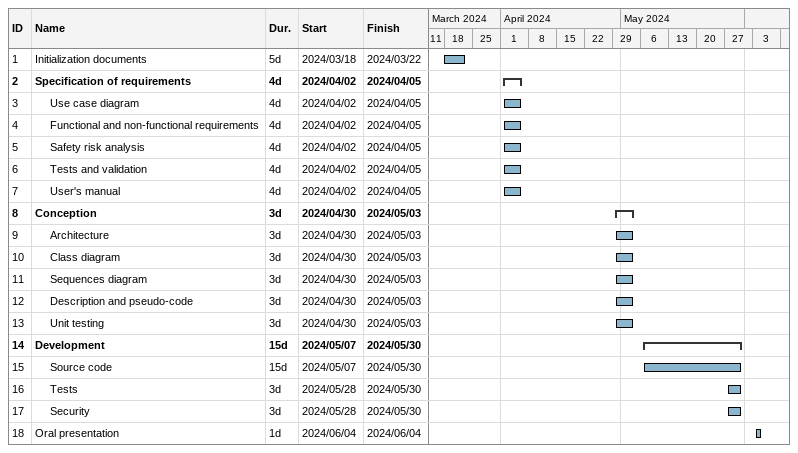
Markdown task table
| ID | Level | Task | Duration | Start | Finish |
|---|---|---|---|---|---|
| 1 | 1 | Initialization documents | 5d | 2024-03-18 | 2024-03-22 |
| 2 | 1 | **Specification of requirements** | 4d | 2024-04-02 | 2024-04-05 |
| 3 | 2 | Use case diagram | 4d | 2024-04-02 | 2024-04-05 |
| 4 | 2 | Functional and non-functional requirements | 4d | 2024-04-02 | 2024-04-05 |
| 5 | 2 | Safety risk analysis | 4d | 2024-04-02 | 2024-04-05 |
| 6 | 2 | Tests and validation | 4d | 2024-04-02 | 2024-04-05 |
| 7 | 2 | User's manual | 4d | 2024-04-02 | 2024-04-05 |
| 8 | 1 | **Conception** | 3d | 2024-04-30 | 2024-05-03 |
| 9 | 2 | Architecture | 3d | 2024-04-30 | 2024-05-03 |
| 10 | 2 | Class diagram | 3d | 2024-04-30 | 2024-05-03 |
| 11 | 2 | Sequences diagram | 3d | 2024-04-30 | 2024-05-03 |
| 12 | 2 | Description and pseudo-code | 3d | 2024-04-30 | 2024-05-03 |
| 13 | 2 | Unit testing | 3d | 2024-04-30 | 2024-05-03 |
| 14 | 1 | **Development** | 15d | 2024-05-07 | 2024-05-30 |
| 15 | 2 | Source code | 15d | 2024-05-07 | 2024-05-30 |
| 16 | 2 | Tests | 3d | 2024-05-28 | 2024-05-30 |
| 17 | 2 | Security | 3d | 2024-05-28 | 2024-05-30 |
| 18 | 1 | Oral presentation | 1d | 2024-06-04 | 2024-06-04 |
